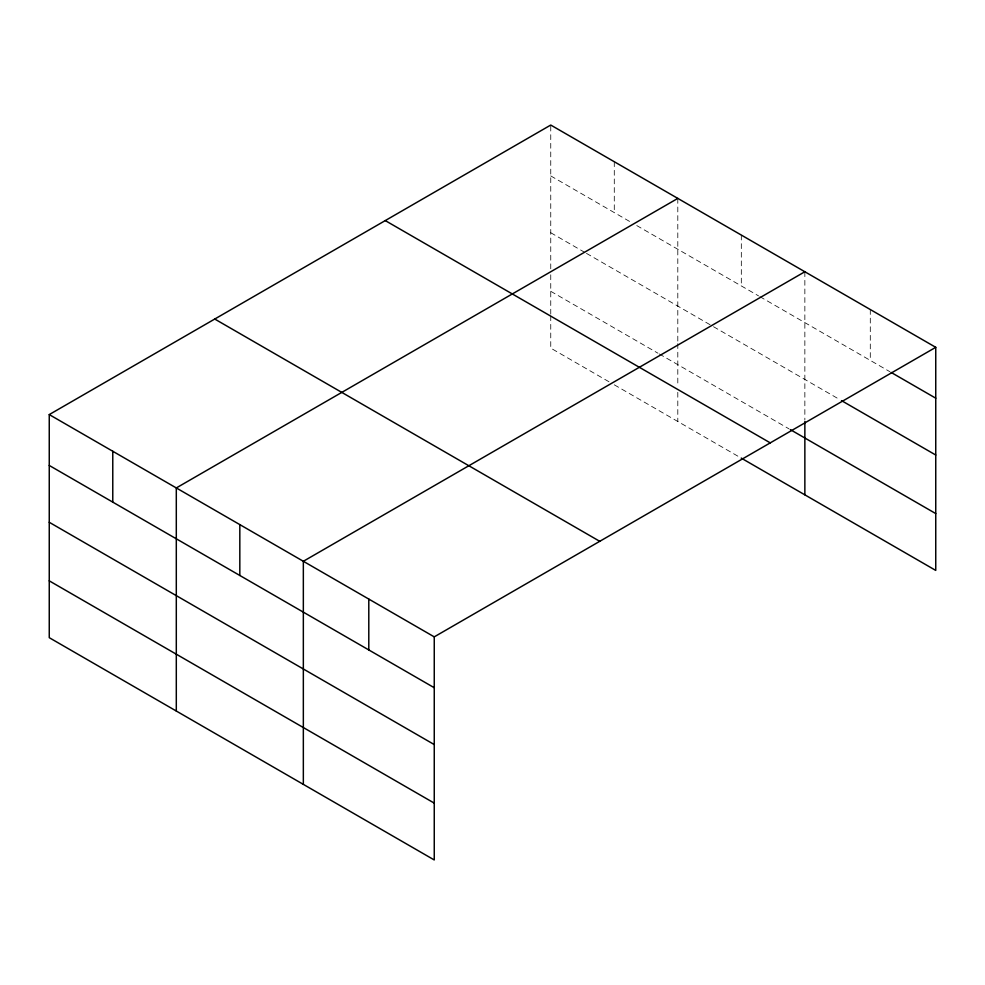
<?xml version="1.0" encoding="UTF-8"?>
<svg xmlns="http://www.w3.org/2000/svg" width="985" height="985" viewBox="0 0 985 985"><rect width="100%" height="100%" fill="white"/><g stroke="black" fill="none" stroke-linecap="round" stroke-linejoin="round"><path stroke-width="0.74" stroke-dasharray="4.92 3.69" d="M550.75 268.782L550.75 125.046M550.75 175.909L631.483 222.524M636.778 225.577L758.536 295.869M759.854 296.633L889.935 371.739M550.75 232.743L585.164 252.616M586.481 253.379L712.217 325.961M713.534 326.724L840.193 399.848M550.75 291.301L657.955 353.196M659.273 353.96L788.973 428.832M608.989 381.761L550.75 348.136L550.75 315.877M614.283 384.815L741.323 458.16M870.297 309.536L870.297 360.399M804.856 271.749L804.856 419.992M741.323 235.07L741.323 285.933M677.803 198.404L677.803 342.127M677.803 343.63L677.803 386.157M677.803 392.301L677.803 421.481M614.283 161.725L614.283 212.588M550.75 274.79L550.75 314.338"/><path stroke-width="1.48" d="M49.25 414.587L434.25 636.864L434.25 859.954L49.25 637.677L49.25 414.587L550.75 125.046L935.75 347.323L935.75 570.413L741.323 458.16M677.803 198.404L176.303 487.944L176.303 711.022M804.856 271.749L303.343 561.29L303.343 784.38M434.25 636.864L935.75 347.323M891.24 372.49L935.75 398.186M841.498 400.612L935.75 455.021M790.29 429.595L935.75 513.579M385.258 220.591L770.258 442.868M214.742 319.041L599.742 541.319M49.25 465.449L434.25 687.727M49.25 522.284L434.25 744.562M49.25 580.842L434.25 803.12M804.856 421.494L804.856 494.839M368.796 599.077L368.796 649.94M239.823 524.611L239.823 575.474M112.77 451.265L112.77 502.128"/></g></svg>
